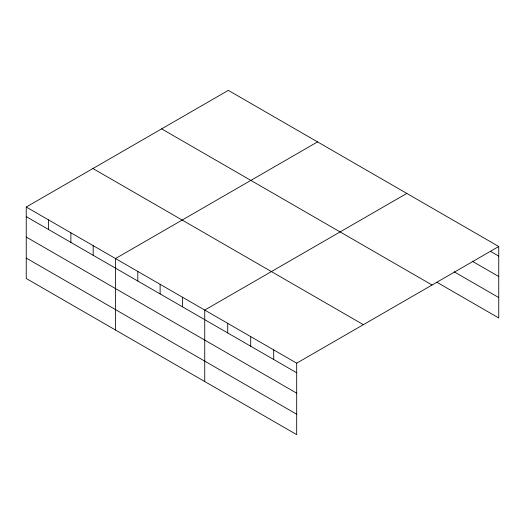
<?xml version="1.0" encoding="UTF-8"?>
<svg xmlns="http://www.w3.org/2000/svg" width="525" height="525" viewBox="0 0 525 525"><rect width="100%" height="100%" fill="white"/><g stroke="black" fill="none" stroke-linecap="round" stroke-linejoin="round"><path stroke-width="0.79" d="M296.691 393.186L296.691 363.169L26.25 207.027L26.25 278.493L296.691 434.628L296.691 393.186L26.25 237.044M436.754 282.174L498.75 317.973L498.75 246.507L228.309 90.372L26.25 207.027M317.553 141.894L115.493 258.556L115.493 330.015M406.803 193.423L204.743 310.078L204.743 381.544M296.691 363.169L498.75 246.507M490.389 251.285L498.75 256.108M472.277 261.24L498.75 276.524M454.171 271.819L498.75 297.557M161.628 128.868L432.068 285.009M92.932 168.532L363.372 324.673M26.25 216.635L296.691 372.77M26.25 258.077L296.691 414.212M273.702 349.893L273.702 359.5M250.714 336.623L250.714 346.224M227.725 323.354L227.725 332.955M182.431 297.202L182.431 306.803M160.118 284.32L160.118 293.921M137.806 271.438L137.806 281.039M93.181 245.674L93.181 255.275M70.875 232.792L70.875 242.393M48.562 219.909L48.562 229.51"/></g></svg>
